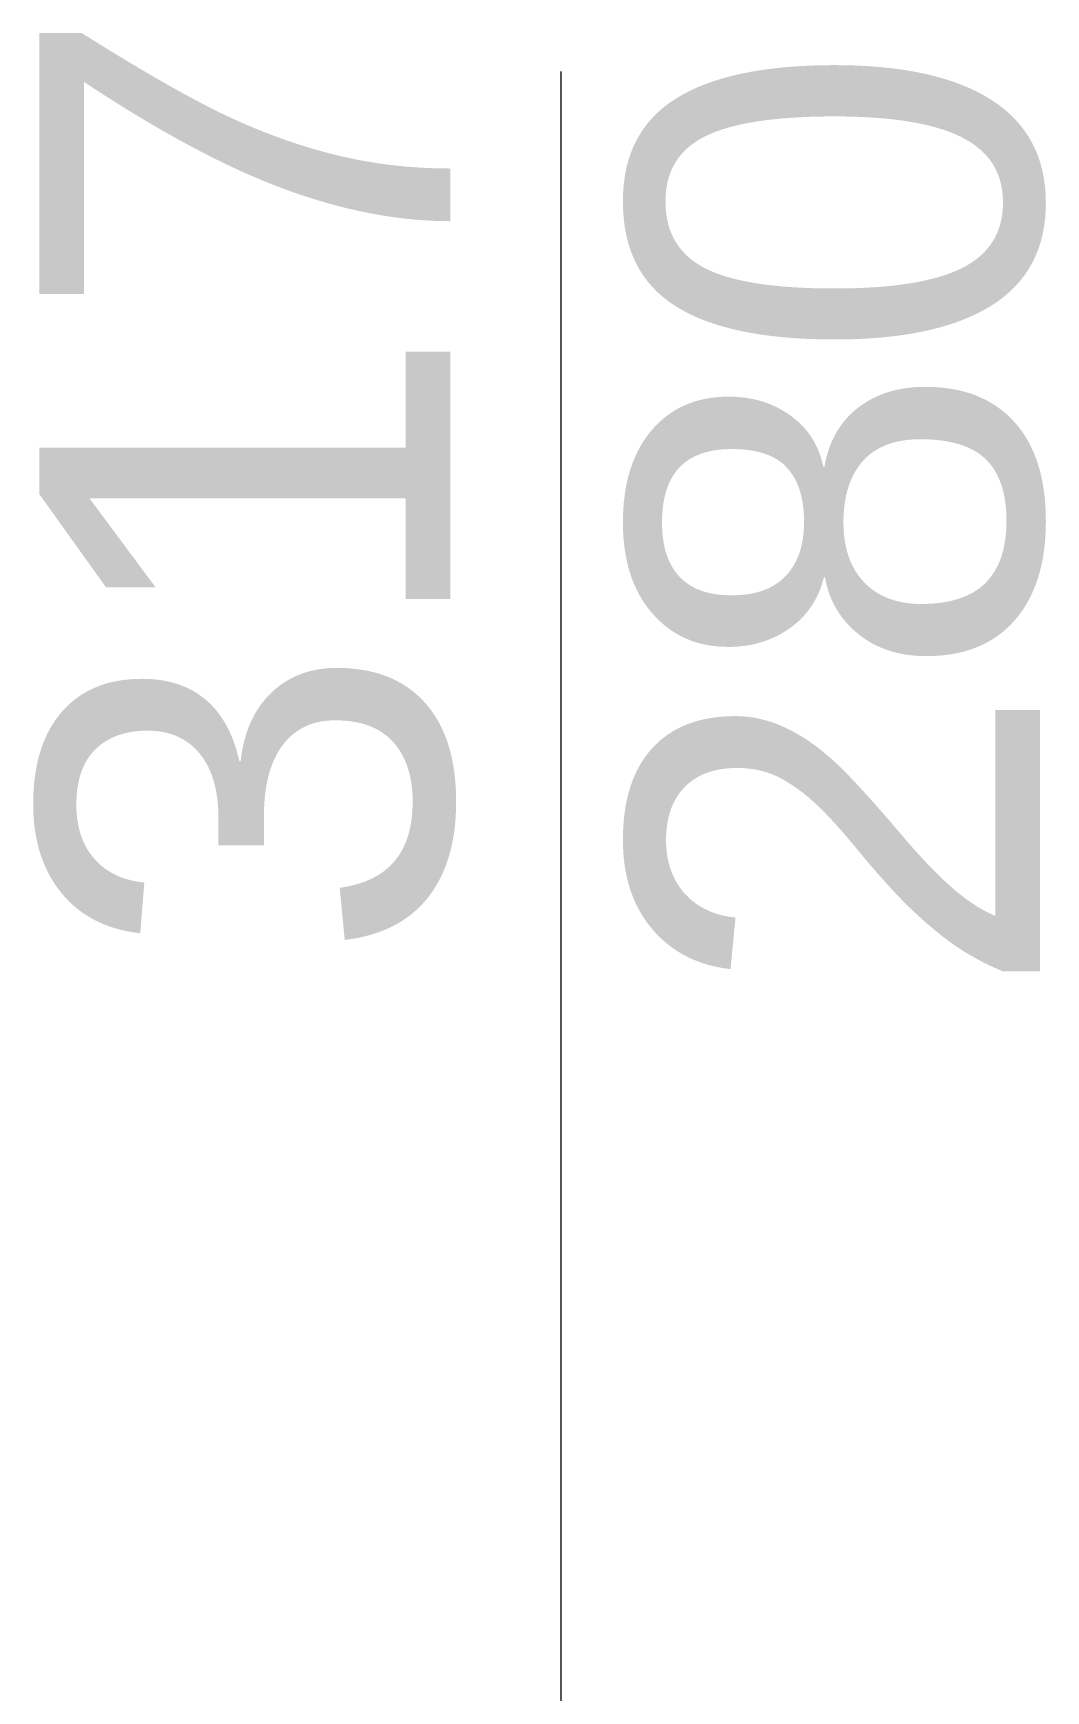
# Model space of a CAD drawing. Header units: centimetres. Extents: x 118932 to 154602, y -32682 to -23521.
# Drawn here: x 134080.62 to 134100.33, y -28068.85 to -28036.58 of the extents above; entities that cross this region are included whole.
import ezdxf

# ---------------------------------------------------------------- set-up
doc = ezdxf.new("R2010")
doc.units = ezdxf.units.CM
doc.header["$LTSCALE"] = 50
doc.header["$MEASUREMENT"] = 0
doc.layers.add('GEN_00_BL_Yazı', color=7, linetype='Continuous', lineweight=0, true_color=0x4f5250)
doc.layers.add('GEN_06_GR_İnce', color=7, linetype='Continuous', lineweight=13, true_color=0xb0b0a9)
doc.layers.add('revizyon notlar', color=1, linetype='Continuous', lineweight=30)
doc.styles.add('ARIAL', font='arial.ttf')

# ---------------------------------------------------------------- blocks, each defined once
blk = doc.blocks.new('p25_a_rb')
at = {"layer": 'GEN_00_BL_Yazı'}
blk.add_line((-158.25, -26), (-158.25, 32.323), dxfattribs=at)
at = {"layer": 'GEN_00_BL_Yazı', "lineweight": 30, "transparency": 33554687, "style": 'ARIAL'}
for s, p in [('317', (-160.41, 14.985)), ('280', (-148.931, 14.237))]:
    blk.add_text(s, height=8, rotation=90, dxfattribs=at).set_placement(p)
blk = doc.blocks.new('P25A')
at = {"layer": 'revizyon notlar'}
blk.add_blockref('p25_a_rb', (166.64, 17.621), dxfattribs=at)
blk = doc.blocks.new('DOGRAMA LEVEL 0 A BLOK')
at = {"layer": 'GEN_06_GR_İnce'}
blk.add_blockref('P25A', (-532.512, -1.346), dxfattribs=at)

msp = doc.modelspace()

# ---------------------------------------------------------------- block references
msp.add_blockref('DOGRAMA LEVEL 0 A BLOK', (134615.022, -28085.92))

doc.saveas('drawing.dxf')
